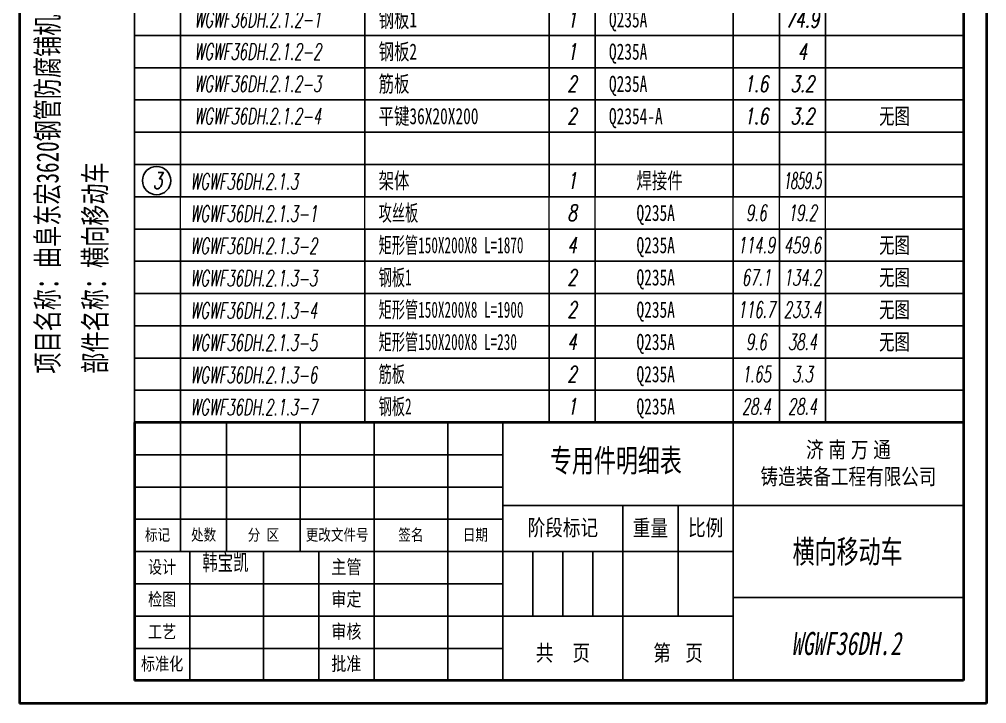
# Model space of a CAD drawing. Header units: millimetres. Extents: x 41246 to 169465, y -141938 to 36614.
# Drawn here: x 137120 to 142370, y -132359 to -128647 of the extents above; entities that cross this region are included whole.
import ezdxf
from ezdxf.enums import TextEntityAlignment as Align

# ---------------------------------------------------------------- set-up
doc = ezdxf.new("R2010")
doc.units = ezdxf.units.MM
for name, color, linetype, lineweight in [('$TD_AUDIT_GENERATED_(2C4)', 7, 'Continuous', 40), ('$TD_AUDIT_GENERATED_(6322E)', 1, 'Continuous', 13), ('S', 7, 'Continuous', 35)]:
    doc.layers.add(name, color=color, linetype=linetype, lineweight=lineweight)
for name, color, linetype in [('$TD_AUDIT_GENERATED_(2C5)', 4, 'Continuous'), ('$TD_AUDIT_GENERATED_(2C6)', 3, 'Continuous'), ('$TD_AUDIT_GENERATED_(800E)', 3, 'Continuous')]:
    doc.layers.add(name, color=color, linetype=linetype)
doc.styles.add('$TD_AUDIT_GENERATED_(2C7)', font='italic.shx', dxfattribs={"width": 0.7})
doc.styles.add('$TD_AUDIT_GENERATED_(2C8)', font='', dxfattribs={"width": 0.7})
doc.styles.get("Standard").update_dxf_attribs({"font": '', "width": 0.8})
doc.styles.get('$TD_AUDIT_GENERATED_(2C8)').set_extended_font_data('SimSun')
doc.styles.get('Standard').set_extended_font_data('SimSun')

# ---------------------------------------------------------------- blocks, each defined once
blk = doc.blocks.new('$TD_AUDIT_GENERATED_(27F)')
at = {"layer": '$TD_AUDIT_GENERATED_(2C4)'}
for p, q in [((0, 56), (-180, 56)), ((-180, 56), (-180, 0))]:
    blk.add_line(p, q, dxfattribs=at)
at = {"layer": '$TD_AUDIT_GENERATED_(2C5)'}
for p, q in [((-170, 56), (-170, 28)), ((-160, 56), (-160, 28)), ((-144, 56), (-144, 28)), ((-128, 56), (-128, 0)), ((-112, 0), (-112, 56)), ((-100, 56), (-100, 0)), ((-50, 0), (-50, 56)), ((-180, 49), (-100, 49)), ((-180, 42), (-100, 42)), ((-100, 38), (-50, 38)), ((-74, 38), (-74, 0)), ((-62, 38), (-62, 14)), ((-50, 38), (0, 38)), ((-180, 35), (-100, 35)), ((-180, 28), (-100, 28)), ((-168, 0), (-168, 28)), ((-152, 28), (-152, 0)), ((-140, 0), (-140, 28)), ((-50, 28), (-100, 28)), ((-93.5, 28), (-93.5, 14)), ((-87, 28), (-87, 14)), ((-80.5, 28), (-80.5, 14)), ((-180, 21), (-100, 21)), ((0, 18), (-50, 18)), ((-180, 14), (-100, 14)), ((-50, 14), (-100, 14)), ((-50, 0), (-50, 9)), ((-180, 7), (-100, 7))]:
    blk.add_line(p, q, dxfattribs=at)
at = {"layer": '$TD_AUDIT_GENERATED_(2C5)', "attachment_point": 5}
for s, insert, char_height, width in [('{\\f\uffbfﾬￌﾣﾤ_GB2312|b0|i0|c134|p49;\\M+5BCC3 \\M+5C4CF \\M+5CDF2 \\M+5CDA8\\P\\M+5D6FD\\M+5D4EC\\M+5D7B0\\M+5B1B8\\M+5B9A4\\M+5B3CC\\M+5D3D0\\M+5CFDE\\M+5B9AB\\M+5CBBE}', (-25, 47), 3.5, 50), ('{\\f\uffbfﾬￌﾣﾤ_GB2312|b0|i0|c134|p49;\\M+5BDD7\\M+5B6CE\\M+5B1EA\\M+5BCC7}', (-87, 33), 3.5, 26), ('{\\f\uffbfﾬￌﾣﾤ_GB2312|b0|i0|c134|p49;\\M+5D6D8\\M+5C1BF}', (-68, 33), 3.5, 12), ('\\M+5B1C8\\M+5C0FD', (-56, 33), 3.5, 12), ('{\\f\uffbfﾬￌﾣﾤ_GB2312|b0|i0|c134|p49;\\M+5B1EA\\M+5BCC7}', (-175, 31.5), 2.5, 15), ('\\M+5B4A6\\M+5CAFD', (-165, 31.5), 2.5, 15), ('\\M+5B7D6 \\M+5C7F8', (-152, 31.5), 2.5, 15), ('{\\f\uffbfﾬￌﾣﾤ_GB2312|b0|i0|c134|p49;\\M+5C7A9\\M+5C3FB}', (-120, 31.5), 2.5, 15), ('{\\f\uffbfﾬￌﾣﾤ_GB2312|b0|i0|c134|p49;\\M+5C8D5\\M+5C6DA}', (-106, 31.5), 2.5, 15), ('{\\f\uffbfﾬￌﾣﾤ_GB2312|b0|i0|c134|p49;\\M+5C9E8\\M+5BCC6}', (-174, 24.5), 2.8, 10), ('{\\f\uffbfﾬￌﾣﾤ_GB2312|b0|i0|c134|p49;\\M+5D6F7\\M+5B9DC}', (-134, 24.5), 3, 10), ('{\\f\uffbfﾬￌﾣﾤ_GB2312|b0|i0|c134|p49;\\M+5BCEC\\M+5CDBC}', (-174, 17.5), 2.8, 10), ('{\\f\uffbfﾬￌﾣﾤ_GB2312|b0|i0|c134|p49;\\M+5C9F3\\M+5B6A8}', (-134, 17.5), 3, 10), ('{\\f\uffbfﾬￌﾣﾤ_GB2312|b0|i0|c134|p49;\\M+5C9F3\\M+5BACB}', (-134, 10.5), 3, 10), ('{\\f\uffbfﾬￌﾣﾤ_GB2312|b0|i0|c134|p49;\\M+5B9A4\\M+5D2D5}', (-174, 10.5), 2.8, 10), ('{\\f\uffbfﾬￌﾣﾤ_GB2312|b0|i0|c134|p49;\\M+5B9B2    \\M+5D2B3}', (-87, 5.82), 3.5, 26), ('{\\f\uffbfﾬￌﾣﾤ_GB2312|b0|i0|c134|p49;\\M+5B5DA   \\M+5D2B3}', (-62, 5.82), 3.5, 24), ('{\\fￋￎￌﾣﾤ|b0|i0|c134|p2;\\M+5B1EA\\M+5D7BC\\M+5BBAF}', (-174, 3.5), 2.8, 10), ('{\\f\uffbfﾬￌﾣﾤ_GB2312|b0|i0|c134|p49;\\M+5C5FA\\M+5D7BC}', (-134, 3.5), 3, 10)]:
    blk.add_mtext(s, dxfattribs=dict(at, insert=insert, char_height=char_height, width=width))
at = {"layer": '$TD_AUDIT_GENERATED_(2C5)', "insert": (-136, 31.5), "char_height": 2.5, "width": 15, "attachment_point": 5, "line_spacing_factor": 0.8}
blk.add_mtext('{\\fￋￎￌﾣﾤ|b0|i0|c134|p2;\\M+5B8FC\\M+5B8C4\\M+5CEC4\\M+5BCFE\\M+5BAC5}', dxfattribs=at)
at = {"layer": '$TD_AUDIT_GENERATED_(2C5)', "width": 0.8, "flags": 8}
for tag, height, p in [('Q', 5, (-75.13, 47.19)), ('名称', 5, (-25.19, 28)), ('姓名', 3, (-159.93, 24.36)), ('DATA', 3, (-146.06, 24.09)), ('KG', 3.5, (-68.19, 21.34)), ('Y', 3.5, (-55.74, 20.78)), ('姓名', 3, (-159.93, 17.36)), ('DATA', 3, (-146.06, 17.09)), ('姓名', 3, (-119.93, 10.36)), ('DATA', 3, (-106.06, 10.09)), ('N', 7, (-25.47, 8.06)), ('Z', 3.5, (-87.28, 5.59)), ('X', 3.5, (-62.27, 5.8)), ('姓名', 3, (-119.93, 3.36)), ('DATA', 3, (-106.06, 3.09))]:
    blk.add_attdef(tag, text='', height=height, dxfattribs=at).set_placement(p, align=Align.MIDDLE_CENTER)
at = {"insert": (-165.27, 27.41), "char_height": 3.5, "width": 10.6759, "attachment_point": 1, "style": '$TD_AUDIT_GENERATED_(2C8)'}
blk.add_mtext('\\M+5BAAB\\M+5B1A6\\M+5BFAD', dxfattribs=at)
blk = doc.blocks.new('$TD_AUDIT_GENERATED_(327E7)')
for p, q in [((0, 7), (180, 7)), ((0, 0), (0, 7)), ((10, 0), (10, 7)), ((50, 0), (50, 7)), ((90, 0), (90, 7)), ((100, 0), (100, 7)), ((130, 0), (130, 7)), ((140, 0), (140, 7)), ((150, 0), (150, 7)), ((180, 0), (180, 7)), ((0, 0), (180, 0))]:
    blk.add_line(p, q)
at = {"width": 0.7, "flags": 8}
for tag, style, p in [('1', '$TD_AUDIT_GENERATED_(2C7)', (5, 3.5)), ('4', '$TD_AUDIT_GENERATED_(2C7)', (95, 3.5)), ('6', '$TD_AUDIT_GENERATED_(2C7)', (135, 3.5)), ('7', '$TD_AUDIT_GENERATED_(2C7)', (145, 3.5)), ('8', '$TD_AUDIT_GENERATED_(2C8)', (165, 3.5))]:
    blk.add_attdef(tag, text='', height=3.5, dxfattribs=dict(at, style=style)).set_placement(p, align=Align.MIDDLE_CENTER)
at = {"color": 141, "flags": 8}
for tag, style, width, p in [('2', '$TD_AUDIT_GENERATED_(2C7)', 0.6, (13, 3.5)), ('3', '$TD_AUDIT_GENERATED_(2C8)', 0.7, (53, 3.5)), ('5', '$TD_AUDIT_GENERATED_(2C7)', 0.7, (103, 3.5))]:
    blk.add_attdef(tag, text='', height=3.5, dxfattribs=dict(at, style=style, width=width)).set_placement(p, align=Align.MIDDLE_LEFT)

msp = doc.modelspace()

# ---------------------------------------------------------------- linework, layer by layer
at = {"layer": '$TD_AUDIT_GENERATED_(2C4)'}
for p, q in [((137120.3, -124934.3), (137120.3, -132359.3)), ((142370.3, -124934.3), (142370.3, -132359.3)), ((142370.3, -124934.3), (142370.3, -132359.3)), ((142370.3, -124934.3), (142370.3, -132359.3)), ((142245.3, -125159.3), (142245.3, -132234.3)), ((142245.3, -132234.3), (137745.3, -132234.3)), ((142370.3, -132359.3), (137120.3, -132359.3))]:
    msp.add_line(p, q, dxfattribs=at)
at = {"layer": '$TD_AUDIT_GENERATED_(2C5)'}
for p, q in [((137745.3, -128734.3), (137745.3, -129259.3)), ((137745.3, -128734.3), (137745.3, -129259.3)), ((137745.3, -129434.3), (137745.3, -129784.3)), ((137745.3, -129434.3), (137745.3, -129784.3)), ((137745.3, -130134.3), (137745.3, -130659.3)), ((137745.3, -130134.3), (137745.3, -130659.3))]:
    msp.add_line(p, q, dxfattribs=at)
at = {"layer": '$TD_AUDIT_GENERATED_(2C6)'}
for p, q in [((137745.3, -130834.3), (137745.3, -125409.3)), ((142245.3, -130659.3), (142245.3, -130134.3))]:
    msp.add_line(p, q, dxfattribs=at)
at = {"layer": '$TD_AUDIT_GENERATED_(800E)'}
msp.add_circle((137865.5, -129521.8), 76.6, dxfattribs=at)
at = {"layer": 'S'}
msp.add_line((142245.3, -128734.3), (142245.3, -129784.3), dxfattribs=at)

# ---------------------------------------------------------------- block references
at = {"layer": '$TD_AUDIT_GENERATED_(2C5)', "xscale": 25, "yscale": 25, "zscale": 25}
for p in [(137745.3, -129259.3), (137745.3, -129259.3), (137745.3, -129433.9), (137745.3, -129433.9)]:
    msp.add_blockref('$TD_AUDIT_GENERATED_(327E7)', p, dxfattribs=at)
at = {"layer": '$TD_AUDIT_GENERATED_(2C6)'}
ref = msp.add_blockref('$TD_AUDIT_GENERATED_(327E7)', (137745.3, -128734.3), dxfattribs=dict(at, xscale=24.99999999999966, yscale=24.99999999999966, zscale=24.99999999999966))
ref.add_attrib('2', 'WGWF36DH.2.1.2-1', dxfattribs={"layer": '0', "color": 141, "height": 87.5, "style": '$TD_AUDIT_GENERATED_(2C7)', "width": 0.6, "flags": 8}).set_placement((138070.3, -128646.8), align=Align.MIDDLE_LEFT)
ref.add_attrib('3', '钢板1', dxfattribs={"layer": '0', "color": 141, "height": 87.5, "style": '$TD_AUDIT_GENERATED_(2C8)', "width": 0.7, "flags": 8}).set_placement((139070.3, -128646.8), align=Align.MIDDLE_LEFT)
ref.add_attrib('4', '1', dxfattribs={"layer": '0', "height": 87.5, "style": '$TD_AUDIT_GENERATED_(2C7)', "width": 0.7, "flags": 8}).set_placement((140120.3, -128646.8), align=Align.MIDDLE_CENTER)
ref.add_attrib('5', 'Q235A', dxfattribs={"layer": '0', "color": 141, "height": 87.5, "style": '$TD_AUDIT_GENERATED_(2C8)', "width": 0.7, "flags": 8}).set_placement((140320.3, -128646.8), align=Align.MIDDLE_LEFT)
ref.add_attrib('7', '74.9', dxfattribs={"layer": '0', "height": 87.5, "style": '$TD_AUDIT_GENERATED_(2C7)', "width": 0.7, "flags": 8}).set_placement((141370.3, -128646.8), align=Align.MIDDLE_CENTER)
ref = msp.add_blockref('$TD_AUDIT_GENERATED_(327E7)', (137745.3, -128909.3), dxfattribs=dict(at, xscale=24.99999999999966, yscale=24.99999999999966, zscale=24.99999999999966))
ref.add_attrib('2', 'WGWF36DH.2.1.2-2', dxfattribs={"layer": '0', "color": 141, "height": 87.5, "style": '$TD_AUDIT_GENERATED_(2C7)', "width": 0.6, "flags": 8}).set_placement((138070.3, -128821.8), align=Align.MIDDLE_LEFT)
ref.add_attrib('3', '钢板2', dxfattribs={"layer": '0', "color": 141, "height": 87.5, "style": '$TD_AUDIT_GENERATED_(2C8)', "width": 0.7, "flags": 8}).set_placement((139070.3, -128821.8), align=Align.MIDDLE_LEFT)
ref.add_attrib('4', '1', dxfattribs={"layer": '0', "height": 87.5, "style": '$TD_AUDIT_GENERATED_(2C7)', "width": 0.7, "flags": 8}).set_placement((140120.3, -128821.8), align=Align.MIDDLE_CENTER)
ref.add_attrib('5', 'Q235A', dxfattribs={"layer": '0', "color": 141, "height": 87.5, "style": '$TD_AUDIT_GENERATED_(2C8)', "width": 0.7, "flags": 8}).set_placement((140320.3, -128821.8), align=Align.MIDDLE_LEFT)
ref.add_attrib('7', '4', dxfattribs={"layer": '0', "height": 87.5, "style": '$TD_AUDIT_GENERATED_(2C7)', "width": 0.7, "flags": 8}).set_placement((141370.3, -128821.8), align=Align.MIDDLE_CENTER)
ref = msp.add_blockref('$TD_AUDIT_GENERATED_(327E7)', (137745.3, -129084.3), dxfattribs=dict(at, xscale=24.99999999999966, yscale=24.99999999999966, zscale=24.99999999999966))
ref.add_attrib('2', 'WGWF36DH.2.1.2-3', dxfattribs={"layer": '0', "color": 141, "height": 87.5, "style": '$TD_AUDIT_GENERATED_(2C7)', "width": 0.6, "flags": 8}).set_placement((138070.3, -128996.8), align=Align.MIDDLE_LEFT)
ref.add_attrib('3', '筋板', dxfattribs={"layer": '0', "color": 141, "height": 87.5, "style": '$TD_AUDIT_GENERATED_(2C8)', "width": 0.7, "flags": 8}).set_placement((139070.3, -128996.8), align=Align.MIDDLE_LEFT)
ref.add_attrib('4', '2', dxfattribs={"layer": '0', "height": 87.5, "style": '$TD_AUDIT_GENERATED_(2C7)', "width": 0.7, "flags": 8}).set_placement((140120.3, -128996.8), align=Align.MIDDLE_CENTER)
ref.add_attrib('5', 'Q235A', dxfattribs={"layer": '0', "color": 141, "height": 87.5, "style": '$TD_AUDIT_GENERATED_(2C8)', "width": 0.7, "flags": 8}).set_placement((140320.3, -128996.8), align=Align.MIDDLE_LEFT)
ref.add_attrib('6', '1.6', dxfattribs={"layer": '0', "height": 87.5, "style": '$TD_AUDIT_GENERATED_(2C7)', "width": 0.7, "flags": 8}).set_placement((141120.3, -128996.8), align=Align.MIDDLE_CENTER)
ref.add_attrib('7', '3.2', dxfattribs={"layer": '0', "height": 87.5, "style": '$TD_AUDIT_GENERATED_(2C7)', "width": 0.7, "flags": 8}).set_placement((141370.3, -128996.8), align=Align.MIDDLE_CENTER)
ref = msp.add_blockref('$TD_AUDIT_GENERATED_(327E7)', (137745.3, -129259.3), dxfattribs=dict(at, xscale=25.00000088444341, yscale=25.00000088444341, zscale=25.00000088444341))
ref.add_attrib('2', 'WGWF36DH.2.1.2-4', dxfattribs={"layer": '0', "color": 141, "height": 87.5, "style": '$TD_AUDIT_GENERATED_(2C7)', "width": 0.6, "flags": 8}).set_placement((138070.3, -129171.8), align=Align.MIDDLE_LEFT)
ref.add_attrib('3', '平键36X20X200', dxfattribs={"layer": '0', "color": 141, "height": 87.5, "style": '$TD_AUDIT_GENERATED_(2C8)', "width": 0.7, "flags": 8}).set_placement((139070.3, -129171.8), align=Align.MIDDLE_LEFT)
ref.add_attrib('4', '2', dxfattribs={"layer": '0', "height": 87.5, "style": '$TD_AUDIT_GENERATED_(2C7)', "width": 0.7, "flags": 8}).set_placement((140120.3, -129171.8), align=Align.MIDDLE_CENTER)
ref.add_attrib('5', 'Q2354-A', dxfattribs={"layer": '0', "color": 141, "height": 87.5, "style": '$TD_AUDIT_GENERATED_(2C8)', "width": 0.7, "flags": 8}).set_placement((140320.3, -129171.8), align=Align.MIDDLE_LEFT)
ref.add_attrib('6', '1.6', dxfattribs={"layer": '0', "height": 87.5, "style": '$TD_AUDIT_GENERATED_(2C7)', "width": 0.7, "flags": 8}).set_placement((141120.3, -129171.8), align=Align.MIDDLE_CENTER)
ref.add_attrib('7', '3.2', dxfattribs={"layer": '0', "height": 87.5, "style": '$TD_AUDIT_GENERATED_(2C7)', "width": 0.7, "flags": 8}).set_placement((141370.3, -129171.8), align=Align.MIDDLE_CENTER)
ref.add_attrib('8', '无图', dxfattribs={"layer": '0', "height": 87.5, "style": '$TD_AUDIT_GENERATED_(2C8)', "width": 0.7, "flags": 8}).set_placement((141870.3, -129171.8), align=Align.MIDDLE_CENTER)
ref = msp.add_blockref('$TD_AUDIT_GENERATED_(27F)', (142245.3, -132234.3), dxfattribs=dict(at, xscale=25, yscale=25, zscale=25))
ref.add_attrib('名称', '横向移动车', dxfattribs={"layer": '$TD_AUDIT_GENERATED_(2C5)', "height": 125, "style": '$TD_AUDIT_GENERATED_(2C8)', "oblique": 0.1745, "width": 0.7, "flags": 8}).set_placement((141615.5, -131534.3), align=Align.MIDDLE_CENTER)
ref.add_attrib('N', 'WGWF36DH.2', dxfattribs={"layer": '$TD_AUDIT_GENERATED_(2C5)', "height": 125, "style": '$TD_AUDIT_GENERATED_(2C8)', "oblique": 10, "width": 0.7, "flags": 8}).set_placement((141608.5, -132032.8), align=Align.MIDDLE_CENTER)
ref.add_attrib('材料', '专用件明细表', dxfattribs={"layer": '$TD_AUDIT_GENERATED_(2C5)', "height": 125, "style": '$TD_AUDIT_GENERATED_(2C8)', "oblique": 0.1745, "width": 0.7, "flags": 8}).set_placement((140358, -131040.2), align=Align.MIDDLE_CENTER)
at = {"layer": '$TD_AUDIT_GENERATED_(6322E)'}
ref = msp.add_blockref('$TD_AUDIT_GENERATED_(327E7)', (137745.3, -129784.3), dxfattribs=dict(at, xscale=25.00000000000015, yscale=25.00000000000015, zscale=25.00000000000015))
ref.add_attrib('2', 'WGWF36DH.2.1.3-1', dxfattribs={"layer": '0', "color": 141, "height": 87.5, "style": '$TD_AUDIT_GENERATED_(2C7)', "width": 0.6, "flags": 8}).set_placement((138048.5, -129701), align=Align.MIDDLE_LEFT)
ref.add_attrib('3', '攻丝板', dxfattribs={"layer": '0', "color": 141, "height": 87.5, "style": '$TD_AUDIT_GENERATED_(2C8)', "width": 0.6, "flags": 8}).set_placement((139070.3, -129696.8), align=Align.MIDDLE_LEFT)
ref.add_attrib('4', '8', dxfattribs={"layer": '0', "height": 87.5, "style": '$TD_AUDIT_GENERATED_(2C7)', "width": 0.7, "flags": 8}).set_placement((140120.3, -129696.8), align=Align.MIDDLE_CENTER)
ref.add_attrib('5', 'Q235A', dxfattribs={"layer": '0', "color": 141, "height": 87.5, "style": '$TD_AUDIT_GENERATED_(2C8)', "width": 0.7, "flags": 8}).set_placement((140469.9, -129696.8), align=Align.MIDDLE_LEFT)
ref.add_attrib('6', '9.6', dxfattribs={"layer": '0', "height": 87.5, "style": '$TD_AUDIT_GENERATED_(2C7)', "width": 0.6, "flags": 8}).set_placement((141120.3, -129696.8), align=Align.MIDDLE_CENTER)
ref.add_attrib('7', '19.2', dxfattribs={"layer": '0', "height": 87.5, "style": '$TD_AUDIT_GENERATED_(2C7)', "width": 0.6, "flags": 8}).set_placement((141370.3, -129696.8), align=Align.MIDDLE_CENTER)
at = {"layer": '$TD_AUDIT_GENERATED_(800E)'}
ref = msp.add_blockref('$TD_AUDIT_GENERATED_(327E7)', (137745.3, -129609.3), dxfattribs=dict(at, xscale=24.99999999999974, yscale=24.99999999999974, zscale=24.99999999999974))
ref.add_attrib('1', '3', dxfattribs={"layer": '0', "height": 87.5, "style": '$TD_AUDIT_GENERATED_(2C7)', "width": 0.7, "flags": 8}).set_placement((137870.3, -129521.8), align=Align.MIDDLE_CENTER)
ref.add_attrib('2', 'WGWF36DH.2.1.3', dxfattribs={"layer": '0', "color": 141, "height": 87.5, "style": '$TD_AUDIT_GENERATED_(2C7)', "width": 0.6, "flags": 8}).set_placement((138048.5, -129526), align=Align.MIDDLE_LEFT)
ref.add_attrib('3', '架体', dxfattribs={"layer": '0', "color": 141, "height": 87.5, "style": '$TD_AUDIT_GENERATED_(2C8)', "width": 0.7, "flags": 8}).set_placement((139070.3, -129521.8), align=Align.MIDDLE_LEFT)
ref.add_attrib('4', '1', dxfattribs={"layer": '0', "height": 87.5, "style": '$TD_AUDIT_GENERATED_(2C7)', "width": 0.7, "flags": 8}).set_placement((140120.3, -129521.8), align=Align.MIDDLE_CENTER)
ref.add_attrib('5', '焊接件', dxfattribs={"layer": '0', "color": 141, "height": 87.5, "style": '$TD_AUDIT_GENERATED_(2C8)', "width": 0.7, "flags": 8}).set_placement((140469.9, -129521.8), align=Align.MIDDLE_LEFT)
ref.add_attrib('7', '1859.5', dxfattribs={"layer": '0', "height": 87.5, "style": '$TD_AUDIT_GENERATED_(2C7)', "width": 0.5, "flags": 8}).set_placement((141370.3, -129521.8), align=Align.MIDDLE_CENTER)
ref = msp.add_blockref('$TD_AUDIT_GENERATED_(327E7)', (137745.3, -129959.3), dxfattribs=dict(at, xscale=25.00000000000015, yscale=25.00000000000015, zscale=25.00000000000015))
ref.add_attrib('2', 'WGWF36DH.2.1.3-2', dxfattribs={"layer": '0', "color": 141, "height": 87.5, "style": '$TD_AUDIT_GENERATED_(2C7)', "width": 0.6, "flags": 8}).set_placement((138048.5, -129876), align=Align.MIDDLE_LEFT)
ref.add_attrib('3', '矩形管150X200X8 L=1870', dxfattribs={"layer": '0', "color": 141, "height": 87.5, "style": '$TD_AUDIT_GENERATED_(2C8)', "width": 0.6, "flags": 8}).set_placement((139070.3, -129871.8), align=Align.MIDDLE_LEFT)
ref.add_attrib('4', '4', dxfattribs={"layer": '0', "height": 87.5, "style": '$TD_AUDIT_GENERATED_(2C7)', "width": 0.7, "flags": 8}).set_placement((140120.3, -129871.8), align=Align.MIDDLE_CENTER)
ref.add_attrib('5', 'Q235A', dxfattribs={"layer": '0', "color": 141, "height": 87.5, "style": '$TD_AUDIT_GENERATED_(2C8)', "width": 0.7, "flags": 8}).set_placement((140469.9, -129871.8), align=Align.MIDDLE_LEFT)
ref.add_attrib('6', '114.9', dxfattribs={"layer": '0', "height": 87.5, "style": '$TD_AUDIT_GENERATED_(2C7)', "width": 0.6, "flags": 8}).set_placement((141120.3, -129871.8), align=Align.MIDDLE_CENTER)
ref.add_attrib('7', '459.6', dxfattribs={"layer": '0', "height": 87.5, "style": '$TD_AUDIT_GENERATED_(2C7)', "width": 0.6, "flags": 8}).set_placement((141370.3, -129871.8), align=Align.MIDDLE_CENTER)
ref.add_attrib('8', '无图', dxfattribs={"layer": '0', "height": 87.5, "style": '$TD_AUDIT_GENERATED_(2C8)', "width": 0.7, "flags": 8}).set_placement((141870.3, -129871.8), align=Align.MIDDLE_CENTER)
ref = msp.add_blockref('$TD_AUDIT_GENERATED_(327E7)', (137745.3, -130134.3), dxfattribs=dict(at, xscale=25.00000000000015, yscale=25.00000000000015, zscale=25.00000000000015))
ref.add_attrib('2', 'WGWF36DH.2.1.3-3', dxfattribs={"layer": '0', "color": 141, "height": 87.5, "style": '$TD_AUDIT_GENERATED_(2C7)', "width": 0.6, "flags": 8}).set_placement((138048.5, -130051), align=Align.MIDDLE_LEFT)
ref.add_attrib('3', '钢板1', dxfattribs={"layer": '0', "color": 141, "height": 87.5, "style": '$TD_AUDIT_GENERATED_(2C8)', "width": 0.6, "flags": 8}).set_placement((139070.3, -130046.8), align=Align.MIDDLE_LEFT)
ref.add_attrib('4', '2', dxfattribs={"layer": '0', "height": 87.5, "style": '$TD_AUDIT_GENERATED_(2C7)', "width": 0.7, "flags": 8}).set_placement((140120.3, -130046.8), align=Align.MIDDLE_CENTER)
ref.add_attrib('5', 'Q235A', dxfattribs={"layer": '0', "color": 141, "height": 87.5, "style": '$TD_AUDIT_GENERATED_(2C8)', "width": 0.7, "flags": 8}).set_placement((140469.9, -130046.8), align=Align.MIDDLE_LEFT)
ref.add_attrib('6', '67.1', dxfattribs={"layer": '0', "height": 87.5, "style": '$TD_AUDIT_GENERATED_(2C7)', "width": 0.6, "flags": 8}).set_placement((141120.3, -130046.8), align=Align.MIDDLE_CENTER)
ref.add_attrib('7', '134.2', dxfattribs={"layer": '0', "height": 87.5, "style": '$TD_AUDIT_GENERATED_(2C7)', "width": 0.6, "flags": 8}).set_placement((141370.3, -130046.8), align=Align.MIDDLE_CENTER)
ref.add_attrib('8', '无图', dxfattribs={"layer": '0', "height": 87.5, "style": '$TD_AUDIT_GENERATED_(2C8)', "width": 0.7, "flags": 8}).set_placement((141870.3, -130046.8), align=Align.MIDDLE_CENTER)
ref = msp.add_blockref('$TD_AUDIT_GENERATED_(327E7)', (137745.3, -130309.3), dxfattribs=dict(at, xscale=25.00000000000015, yscale=25.00000000000015, zscale=25.00000000000015))
ref.add_attrib('2', 'WGWF36DH.2.1.3-4', dxfattribs={"layer": '0', "color": 141, "height": 87.5, "style": '$TD_AUDIT_GENERATED_(2C7)', "width": 0.6, "flags": 8}).set_placement((138048.5, -130226), align=Align.MIDDLE_LEFT)
ref.add_attrib('3', '矩形管150X200X8 L=1900', dxfattribs={"layer": '0', "color": 141, "height": 87.5, "style": '$TD_AUDIT_GENERATED_(2C8)', "width": 0.6, "flags": 8}).set_placement((139070.3, -130221.8), align=Align.MIDDLE_LEFT)
ref.add_attrib('4', '2', dxfattribs={"layer": '0', "height": 87.5, "style": '$TD_AUDIT_GENERATED_(2C7)', "width": 0.7, "flags": 8}).set_placement((140120.3, -130221.8), align=Align.MIDDLE_CENTER)
ref.add_attrib('5', 'Q235A', dxfattribs={"layer": '0', "color": 141, "height": 87.5, "style": '$TD_AUDIT_GENERATED_(2C8)', "width": 0.7, "flags": 8}).set_placement((140469.9, -130221.8), align=Align.MIDDLE_LEFT)
ref.add_attrib('6', '116.7', dxfattribs={"layer": '0', "height": 87.5, "style": '$TD_AUDIT_GENERATED_(2C7)', "width": 0.6, "flags": 8}).set_placement((141120.3, -130221.8), align=Align.MIDDLE_CENTER)
ref.add_attrib('7', '233.4', dxfattribs={"layer": '0', "height": 87.5, "style": '$TD_AUDIT_GENERATED_(2C7)', "width": 0.6, "flags": 8}).set_placement((141370.3, -130221.8), align=Align.MIDDLE_CENTER)
ref.add_attrib('8', '无图', dxfattribs={"layer": '0', "height": 87.5, "style": '$TD_AUDIT_GENERATED_(2C8)', "width": 0.7, "flags": 8}).set_placement((141870.3, -130221.8), align=Align.MIDDLE_CENTER)
ref = msp.add_blockref('$TD_AUDIT_GENERATED_(327E7)', (137745.3, -130484.3), dxfattribs=dict(at, xscale=25.00000000000015, yscale=25.00000000000015, zscale=25.00000000000015))
ref.add_attrib('2', 'WGWF36DH.2.1.3-5', dxfattribs={"layer": '0', "color": 141, "height": 87.5, "style": '$TD_AUDIT_GENERATED_(2C7)', "width": 0.6, "flags": 8}).set_placement((138048.5, -130401), align=Align.MIDDLE_LEFT)
ref.add_attrib('3', '矩形管150X200X8 L=230', dxfattribs={"layer": '0', "color": 141, "height": 87.5, "style": '$TD_AUDIT_GENERATED_(2C8)', "width": 0.6, "flags": 8}).set_placement((139070.3, -130396.8), align=Align.MIDDLE_LEFT)
ref.add_attrib('4', '4', dxfattribs={"layer": '0', "height": 87.5, "style": '$TD_AUDIT_GENERATED_(2C7)', "width": 0.7, "flags": 8}).set_placement((140120.3, -130396.8), align=Align.MIDDLE_CENTER)
ref.add_attrib('5', 'Q235A', dxfattribs={"layer": '0', "color": 141, "height": 87.5, "style": '$TD_AUDIT_GENERATED_(2C8)', "width": 0.7, "flags": 8}).set_placement((140469.9, -130396.8), align=Align.MIDDLE_LEFT)
ref.add_attrib('6', '9.6', dxfattribs={"layer": '0', "height": 87.5, "style": '$TD_AUDIT_GENERATED_(2C7)', "width": 0.6, "flags": 8}).set_placement((141120.3, -130396.8), align=Align.MIDDLE_CENTER)
ref.add_attrib('7', '38.4', dxfattribs={"layer": '0', "height": 87.5, "style": '$TD_AUDIT_GENERATED_(2C7)', "width": 0.6, "flags": 8}).set_placement((141370.3, -130396.8), align=Align.MIDDLE_CENTER)
ref.add_attrib('8', '无图', dxfattribs={"layer": '0', "height": 87.5, "style": '$TD_AUDIT_GENERATED_(2C8)', "width": 0.7, "flags": 8}).set_placement((141870.3, -130396.8), align=Align.MIDDLE_CENTER)
ref = msp.add_blockref('$TD_AUDIT_GENERATED_(327E7)', (137745.3, -130659.3), dxfattribs=dict(at, xscale=25.00000000000015, yscale=25.00000000000015, zscale=25.00000000000015))
ref.add_attrib('2', 'WGWF36DH.2.1.3-6', dxfattribs={"layer": '0', "color": 141, "height": 87.5, "style": '$TD_AUDIT_GENERATED_(2C7)', "width": 0.6, "flags": 8}).set_placement((138048.5, -130576), align=Align.MIDDLE_LEFT)
ref.add_attrib('3', '筋板', dxfattribs={"layer": '0', "color": 141, "height": 87.5, "style": '$TD_AUDIT_GENERATED_(2C8)', "width": 0.6, "flags": 8}).set_placement((139070.3, -130571.8), align=Align.MIDDLE_LEFT)
ref.add_attrib('4', '2', dxfattribs={"layer": '0', "height": 87.5, "style": '$TD_AUDIT_GENERATED_(2C7)', "width": 0.7, "flags": 8}).set_placement((140120.3, -130571.8), align=Align.MIDDLE_CENTER)
ref.add_attrib('5', 'Q235A', dxfattribs={"layer": '0', "color": 141, "height": 87.5, "style": '$TD_AUDIT_GENERATED_(2C8)', "width": 0.7, "flags": 8}).set_placement((140469.9, -130571.8), align=Align.MIDDLE_LEFT)
ref.add_attrib('6', '1.65', dxfattribs={"layer": '0', "height": 87.5, "style": '$TD_AUDIT_GENERATED_(2C7)', "width": 0.6, "flags": 8}).set_placement((141120.3, -130571.8), align=Align.MIDDLE_CENTER)
ref.add_attrib('7', '3.3', dxfattribs={"layer": '0', "height": 87.5, "style": '$TD_AUDIT_GENERATED_(2C7)', "width": 0.6, "flags": 8}).set_placement((141370.3, -130571.8), align=Align.MIDDLE_CENTER)
ref = msp.add_blockref('$TD_AUDIT_GENERATED_(327E7)', (137745.3, -130834.3), dxfattribs=dict(at, xscale=25.00000000000015, yscale=25.00000000000015, zscale=25.00000000000015))
ref.add_attrib('2', 'WGWF36DH.2.1.3-7', dxfattribs={"layer": '0', "color": 141, "height": 87.5, "style": '$TD_AUDIT_GENERATED_(2C7)', "width": 0.6, "flags": 8}).set_placement((138048.5, -130751), align=Align.MIDDLE_LEFT)
ref.add_attrib('3', '钢板2', dxfattribs={"layer": '0', "color": 141, "height": 87.5, "style": '$TD_AUDIT_GENERATED_(2C8)', "width": 0.6, "flags": 8}).set_placement((139070.3, -130746.8), align=Align.MIDDLE_LEFT)
ref.add_attrib('4', '1', dxfattribs={"layer": '0', "height": 87.5, "style": '$TD_AUDIT_GENERATED_(2C7)', "width": 0.7, "flags": 8}).set_placement((140120.3, -130746.8), align=Align.MIDDLE_CENTER)
ref.add_attrib('5', 'Q235A', dxfattribs={"layer": '0', "color": 141, "height": 87.5, "style": '$TD_AUDIT_GENERATED_(2C8)', "width": 0.7, "flags": 8}).set_placement((140469.9, -130746.8), align=Align.MIDDLE_LEFT)
ref.add_attrib('6', '28.4', dxfattribs={"layer": '0', "height": 87.5, "style": '$TD_AUDIT_GENERATED_(2C7)', "width": 0.6, "flags": 8}).set_placement((141120.3, -130746.8), align=Align.MIDDLE_CENTER)
ref.add_attrib('7', '28.4', dxfattribs={"layer": '0', "height": 87.5, "style": '$TD_AUDIT_GENERATED_(2C7)', "width": 0.6, "flags": 8}).set_placement((141370.3, -130746.8), align=Align.MIDDLE_CENTER)

# ---------------------------------------------------------------- texts
at = {"layer": '$TD_AUDIT_GENERATED_(2C6)', "insert": (137213.3, -130568.6), "char_height": 178.0779, "width": 7479.78, "attachment_point": 1, "rotation": 90, "style": '$TD_AUDIT_GENERATED_(2C8)'}
msp.add_mtext('{\\H0.6739x;\\M+5CFEE\\M+5C4BF\\M+5C3FB\\M+5B3C6\\M+5A3BA\\M+5C7FA\\M+5B8B7\\M+5B6AB\\M+5BAEA3620\\M+5B8D6\\M+5B9DC\\M+5B7C0\\M+5B8AF\\M+5C6CC\\M+5BBFA             \\M+5BACF\\M+5CDAC\\M+5BAC5\\M+5A3BAWS24-19\\P\\M+5B2BF\\M+5BCFE\\M+5C3FB\\M+5B3C6\\M+5A3BA\\M+5BAE1\\M+5CFF2\\M+5D2C6\\M+5B6AF\\M+5B3B5                 \\M+5CAFD\\M+5C1BF\\M+5A3BA1    }\\M+5A1A1\\M+5A1A1\\M+5A1A1', dxfattribs=at)

doc.saveas('drawing.dxf')
